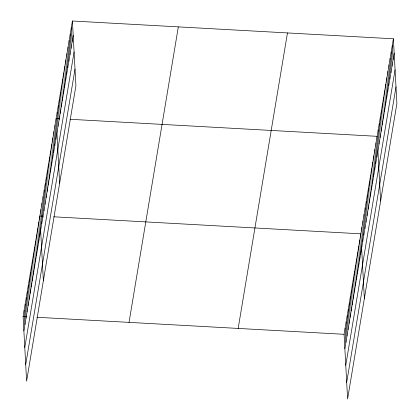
<?xml version="1.0" encoding="UTF-8"?>
<svg xmlns="http://www.w3.org/2000/svg" width="420" height="420" viewBox="0 0 420 420"><rect width="100%" height="100%" fill="white"/><g stroke="black" fill="none" stroke-linecap="round" stroke-linejoin="round"><path stroke-width="0.63" d="M72.408 21L75.91 85.696L26.607 381.197L23.105 316.502L72.408 21L393.393 38.803L396.895 103.498L347.592 399L344.09 334.304L393.393 38.803M23.882 330.855L73.185 35.354M24.78 347.471L74.083 51.965M25.709 364.586L75.012 69.08M129.029 322.376L178.332 26.875M238.166 328.43L287.469 32.928M344.867 348.663L394.17 53.156M345.765 365.274L395.073 69.773M346.694 382.389L395.997 86.888M59.288 118.692L56.138 118.514L59.64 183.209M70.009 119.285L377.123 136.322L380.625 201.012M43.019 216.206L39.868 216.032L43.37 280.723M53.739 216.799L360.854 233.835L364.355 298.531M23.105 316.502L26.885 316.712M36.976 317.273L344.09 334.304M392.312 45.302L393.089 59.661M391.225 51.807L392.002 66.16M390.138 58.307L390.915 72.66M389.056 64.806L389.834 79.165M387.97 71.311L388.747 85.664M386.883 77.81L387.665 92.164M385.802 84.31L386.579 98.663M384.715 90.814L385.492 105.168M383.633 97.314L384.41 111.668M382.546 103.814L383.324 118.167M381.46 110.313L382.242 124.672M380.378 116.818L381.155 131.171M379.292 123.317L380.069 137.671M378.21 129.817L378.987 144.175M376.036 142.821L376.814 157.174M374.955 149.321L375.732 163.674M373.868 155.825L374.645 170.179M372.787 162.325L373.564 176.678M371.7 168.824L372.477 183.178M370.613 175.324L371.39 189.683M369.532 181.828L370.309 196.182M368.445 188.328L369.222 202.681M367.364 194.828L368.141 209.186M366.277 201.332L367.054 215.686M365.19 207.832L365.967 222.185M364.108 214.331L364.885 228.685M363.022 220.836L363.799 235.19M361.935 227.335L362.717 241.689M359.804 240.114L360.581 254.468M358.759 246.393L359.536 260.747M357.709 252.672L358.486 267.031M356.664 258.951L357.441 273.31M355.614 265.235L356.391 279.589M354.564 271.514L355.346 285.868M353.519 277.793L354.296 292.147M352.469 284.072L353.246 298.426M351.425 290.351L352.202 304.705M350.375 296.63L351.151 310.984M349.33 302.909L350.107 317.263M348.28 309.188L349.057 323.542M347.235 315.467L348.012 329.821M346.185 321.746L346.962 336.1M345.135 328.025L345.912 342.384M71.321 27.5L72.098 41.853M70.24 34.004L71.017 48.358M69.153 40.504L69.93 54.857M68.066 47.003L68.843 61.357M66.985 53.503L67.762 67.861M65.898 60.008L66.675 74.361M64.817 66.507L65.594 80.861M63.73 73.007L64.507 87.365M62.643 79.511L63.42 93.865M61.562 86.011L62.339 100.364M60.475 92.51L61.252 106.864M59.393 99.015L60.17 113.368M58.307 105.514L59.084 119.868M57.22 112.014L57.997 126.367M55.052 125.018L55.829 139.372M53.965 131.518L54.747 145.871M52.883 138.017L53.66 152.376M51.797 144.522L52.574 158.876M50.715 151.022L51.492 165.375M49.628 157.521L50.405 171.875M48.541 164.026L49.319 178.379M47.46 170.525L48.237 184.879M46.373 177.025L47.15 191.378M45.292 183.524L46.069 197.883M44.205 190.029L44.982 204.383M43.118 196.529L43.895 210.882M42.037 203.028L42.814 217.382M40.95 209.533L41.727 223.886M38.819 222.311L39.596 236.665M37.769 228.59L38.546 242.944M36.724 234.869L37.501 249.223M35.674 241.148L36.451 255.502M34.629 247.427L35.406 261.786M33.579 253.706L34.356 268.065M32.534 259.99L33.311 274.344M31.484 266.269L32.261 280.623M30.434 272.548L31.217 286.902M29.389 278.828L30.167 293.181M28.34 285.106L29.117 299.46M27.295 291.385L28.072 305.739M26.245 297.665L27.022 312.018M25.2 303.944L25.977 318.297M24.15 310.223L24.927 324.576"/></g></svg>
